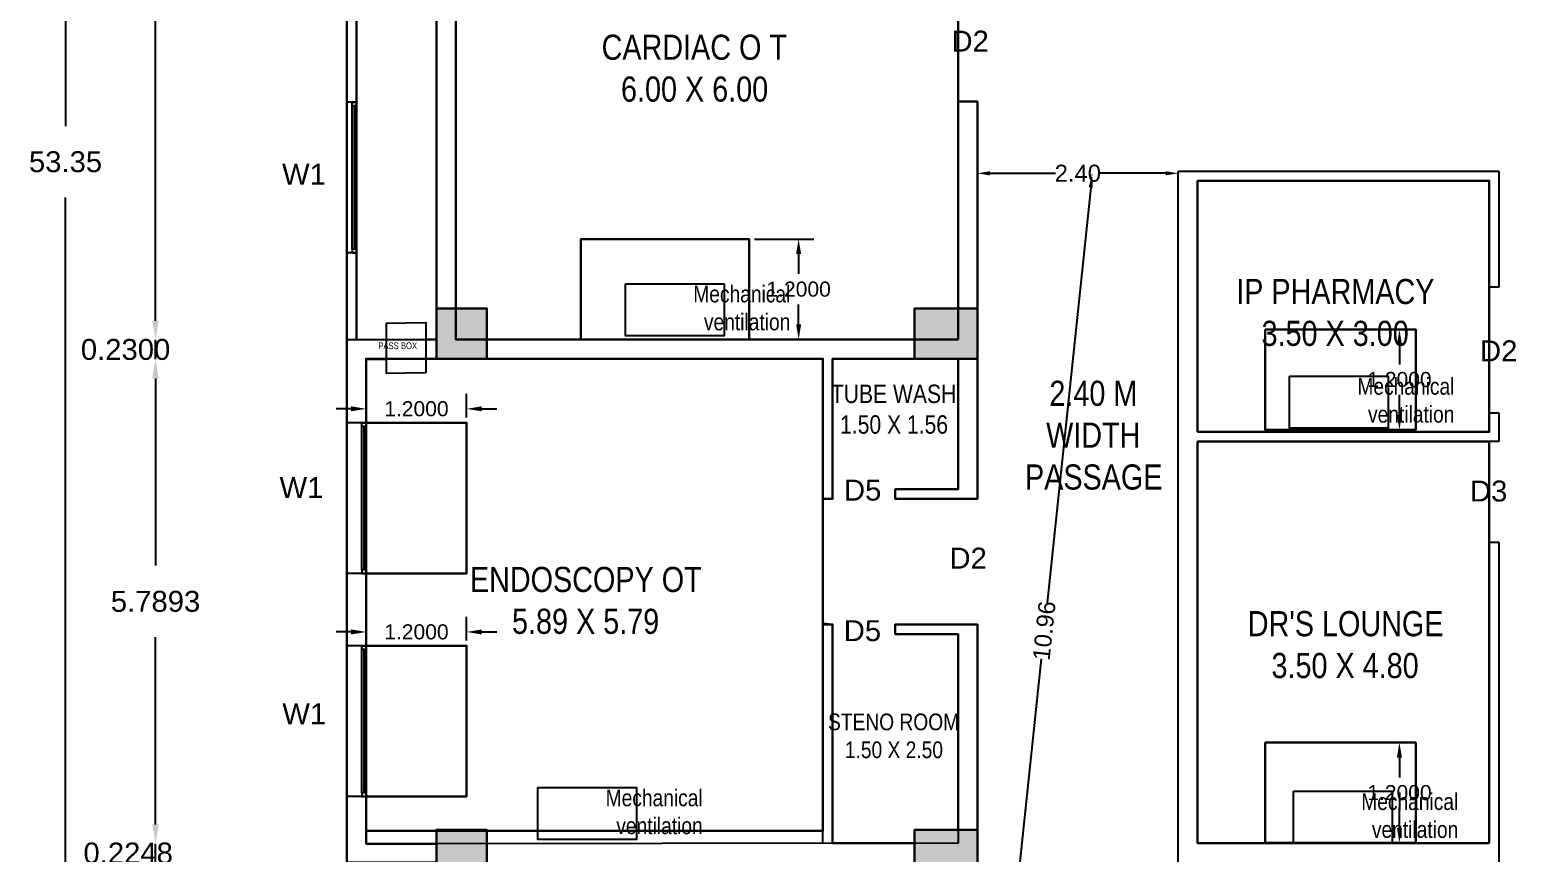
# Model space of a CAD drawing. Header units: metres. Extents: x -38 to 401, y 28 to 287.
# Drawn here: x 205.95 to 223.78, y 114.96 to 124.8 of the extents above; entities that cross this region are included whole.
import ezdxf

# ---------------------------------------------------------------- set-up
doc = ezdxf.new("R2010")
doc.units = ezdxf.units.M
doc.layers.add('BLK_1_COVERED_AREA', color=140, linetype='Continuous', plot=False)
for name, color, linetype in [('BLK_1_FLR_3_AC_ROOM_3', 117, 'Continuous'), ('BLK_1_FLR_3_AC_ROOM_4', 117, 'Continuous'), ('BLK_1_FLR_3_AC_ROOM_8', 117, 'Continuous'), ('BLK_1_FLR_3_AC_ROOM_9', 117, 'Continuous'), ('BLK_1_FLR_3_ACROOM_3_LIGHT_VENTILATION_1', 117, 'Continuous'), ('BLK_1_FLR_3_ACROOM_4_LIGHT_VENTILATION_1', 117, 'Continuous'), ('BLK_1_FLR_3_ACROOM_4_LIGHT_VENTILATION_2', 117, 'Continuous'), ('BLK_1_FLR_3_ACROOM_8_LIGHT_VENTILATION_1', 117, 'Continuous'), ('BLK_1_FLR_3_ACROOM_9_LIGHT_VENTILATION_1', 117, 'Continuous'), ('BLK_1_FLR_3_CARPET_AREA', 10, 'Continuous'), ('DIST_EXIT', 7, 'Continuous'), ('UBEAM', 1, 'Continuous'), ('UHATCH', 8, 'Continuous')]:
    doc.layers.add(name, color=color, linetype=linetype)
for name, color, linetype, lineweight in [('BLK_1_FLR_3_BLT_UP_AREA', 4, 'Continuous', 30), ('BLK_1_FLR_3_EXIT_WIDTH_STAIR', 4, 'Continuous', 30), ('BLK_1_LVL_3_BLDG_FOOT_PRINT', 4, 'Continuous', 30), ('UCOLUMN', 6, 'Continuous', 30)]:
    doc.layers.add(name, color=color, linetype=linetype, lineweight=lineweight)
doc.styles.get("Standard").update_dxf_attribs({"font": 'arial.ttf'})
doc.dimstyles.get("Standard").update_dxf_attribs({"dimtxt": 0.18, "dimasz": 0.18, "dimexe": 0.18, "dimexo": 0.0625, "dimgap": 0.09, "dimtad": 0, "dimtih": 1, "dimtoh": 1, "dimdec": 4, "dimzin": 0, "dimdsep": 46, "dimtxsty": 'Standard', "dimcen": 0.09, "dimadec": 0, "dimazin": 0, "dimtfac": 1, "dimtdec": 4, "dimtofl": 0, "dimtmove": 0, "dimatfit": 3, "dimfxl": 0, "dimtolj": 1, "dimtzin": 0, "dimarcsym": 0})
doc.dimstyles.new('STANDARD$0', dxfattribs={"dimtxt": 7, "dimasz": 3, "dimexe": 3, "dimexo": 1, "dimgap": 1.5, "dimtad": 1, "dimdec": 1, "dimzin": 1, "dimdsep": 46, "dimlunit": 4, "dimtxsty": 'Standard', "dimblk": 'OBLIQUE', "dimcen": 0.09375, "dimdle": 1, "dimclrd": 8, "dimclre": 8, "dimclrt": 7, "dimadec": 1, "dimazin": 0, "dimtfac": 1, "dimtdec": 1, "dimtix": 1, "dimtmove": 2, "dimatfit": 3, "dimldrblk": 'ARCHTICK', "dimfxl": 0, "dimfrac": 2, "dimtolj": 1, "dimtzin": 0, "dimarcsym": 0})

# ---------------------------------------------------------------- blocks, each defined once
blk = doc.blocks.new('600X600')
at = {"layer": 'UHATCH', "linetype": 'Continuous'}
h = blk.add_hatch(color=256, dxfattribs=at)
h.dxf.hatch_style = 1
h.paths.add_polyline_path([(600, 600), (0, 600), (0, 0), (600, 0)])
at = {"layer": 'UCOLUMN', "linetype": 'Continuous'}
blk.add_lwpolyline([(0, 0), (600, 0), (600, 600), (0, 600)], close=True, dxfattribs=at)
blk = doc.blocks.new('750 x 750')
blk.add_blockref('600X600', (0, 75))
blk = doc.blocks.new('600X750')
at = {"layer": 'UHATCH', "linetype": 'Continuous'}
h = blk.add_hatch(color=256, dxfattribs=at)
h.dxf.hatch_style = 1
h.paths.add_polyline_path([(0, 600), (-750, 600), (-750, 0), (0, 0)])
at = {"layer": 'UCOLUMN', "linetype": 'Continuous'}
blk.add_lwpolyline([(0, 0), (-750, 0), (-750, 600), (0, 600)], close=True, dxfattribs=at)
blk = doc.blocks.new('ASDFSDFSDFDFD')
at = {"layer": 'UBEAM', "linetype": 'Continuous'}
for p in [(-21550, 9155), (-21550, 2927)]:
    blk.add_blockref('750 x 750', p, dxfattribs=at)
at = {"layer": 'UBEAM', "xscale": -1}
for p in [(-15840, 9230), (-15840, 3002)]:
    blk.add_blockref('600X750', p, dxfattribs=at)
blk = doc.blocks.new('*D57')
at = {"color": 0, "lineweight": -2}
for p, q in [((207.45, 115.308), (207.45, 115.538)), ((207.45, 114.853), (207.45, 115.078)), ((207.45, 114.623), (207.45, 114.393))]:
    blk.add_line(p, q, dxfattribs=at)
at = {"color": 0}
for points in [[(207.411, 115.308), (207.488, 115.308), (207.45, 115.078)], [(207.411, 114.623), (207.488, 114.623), (207.45, 114.853)]]:
    blk.add_solid(points, dxfattribs=at)
at = {"layer": 'Defpoints', "color": 0}
for p in [(207.45, 115.078), (209.966, 115.078), (209.736, 114.853)]:
    blk.add_point(p, dxfattribs=at)
at = {"color": 0, "lineweight": 25, "insert": (207.123, 114.965), "char_height": 0.25, "attachment_point": 5}
blk.add_mtext('\\A1;0.2248', dxfattribs=at)
blk = doc.blocks.new('*D571')
at = {"color": 0, "lineweight": -2}
for p, q in [((207.45, 120.637), (207.45, 118.4)), ((207.45, 115.308), (207.45, 117.545))]:
    blk.add_line(p, q, dxfattribs=at)
at = {"color": 0}
for points in [[(207.411, 120.637), (207.488, 120.637), (207.45, 120.867)], [(207.411, 115.308), (207.488, 115.308), (207.45, 115.078)]]:
    blk.add_solid(points, dxfattribs=at)
at = {"layer": 'Defpoints', "color": 0}
for p in [(207.45, 120.867), (209.966, 120.867), (209.966, 115.078)]:
    blk.add_point(p, dxfattribs=at)
at = {"color": 0, "lineweight": 25, "insert": (207.45, 117.972), "char_height": 0.25, "attachment_point": 5}
blk.add_mtext('\\A1;5.7893', dxfattribs=at)
blk = doc.blocks.new('*D572')
at = {"color": 0, "lineweight": -2}
for p, q in [((207.45, 121.327), (207.45, 121.557)), ((207.45, 120.867), (207.45, 121.097)), ((207.45, 120.637), (207.45, 120.407))]:
    blk.add_line(p, q, dxfattribs=at)
at = {"color": 0}
for points in [[(207.411, 121.327), (207.488, 121.327), (207.45, 121.097)], [(207.411, 120.637), (207.488, 120.637), (207.45, 120.867)]]:
    blk.add_solid(points, dxfattribs=at)
at = {"layer": 'Defpoints', "color": 0}
for p in [(207.45, 121.097), (209.736, 121.097), (209.966, 120.867)]:
    blk.add_point(p, dxfattribs=at)
at = {"color": 0, "lineweight": 25, "insert": (207.092, 120.982), "char_height": 0.25, "attachment_point": 5}
blk.add_mtext('\\A1;0.2300', dxfattribs=at)
blk = doc.blocks.new('*D573')
at = {"color": 0, "lineweight": -2}
for p, q in [((207.45, 139.697), (207.45, 130.94)), ((207.45, 121.327), (207.45, 130.084))]:
    blk.add_line(p, q, dxfattribs=at)
at = {"color": 0}
for points in [[(207.411, 139.697), (207.488, 139.697), (207.45, 139.927)], [(207.411, 121.327), (207.488, 121.327), (207.45, 121.097)]]:
    blk.add_solid(points, dxfattribs=at)
at = {"layer": 'Defpoints', "color": 0}
for p in [(207.45, 139.927), (209.736, 139.927), (209.736, 121.097)]:
    blk.add_point(p, dxfattribs=at)
at = {"color": 0, "lineweight": 25, "insert": (207.45, 130.512), "char_height": 0.25, "attachment_point": 5}
blk.add_mtext('\\A1;18.8300', dxfattribs=at)
blk = doc.blocks.new('*D579')
at = {"color": 0, "lineweight": -2}
for p, q in [((206.375, 149.667), (206.375, 123.653)), ((206.375, 96.783), (206.375, 122.797))]:
    blk.add_line(p, q, dxfattribs=at)
at = {"color": 0}
for points in [[(206.337, 149.667), (206.413, 149.667), (206.375, 149.897)], [(206.337, 96.783), (206.413, 96.783), (206.375, 96.553)]]:
    blk.add_solid(points, dxfattribs=at)
at = {"layer": 'Defpoints', "color": 0}
for p in [(206.375, 149.897), (210.793, 149.897), (210.806, 96.553)]:
    blk.add_point(p, dxfattribs=at)
at = {"color": 0, "lineweight": 25, "insert": (206.375, 123.225), "char_height": 0.25, "attachment_point": 5}
blk.add_mtext('\\A1;53.35', dxfattribs=at)
blk = doc.blocks.new('*D830')
at = {"layer": 'BLK_1_FLR_3_EXIT_WIDTH_STAIR', "color": 0, "lineweight": -2}
for p, q in [((217.266, 123.113), (217.266, 123.088)), ((217.418, 123.088), (218.198, 123.088)), ((219.513, 123.088), (218.733, 123.088)), ((219.666, 123.113), (219.666, 123.088))]:
    blk.add_line(p, q, dxfattribs=at)
at = {"layer": 'BLK_1_FLR_3_EXIT_WIDTH_STAIR', "color": 0}
for points in [[(217.418, 123.113), (217.418, 123.063), (217.266, 123.088)], [(219.513, 123.113), (219.513, 123.063), (219.666, 123.088)]]:
    blk.add_solid(points, dxfattribs=at)
at = {"layer": 'Defpoints', "color": 0}
for p in [(217.266, 123.113), (217.266, 123.088), (219.666, 123.113)]:
    blk.add_point(p, dxfattribs=at)
at = {"layer": 'BLK_1_FLR_3_EXIT_WIDTH_STAIR', "color": 0, "lineweight": 30, "insert": (218.466, 123.088), "char_height": 0.2032, "attachment_point": 5}
blk.add_mtext('\\A1;2.40', dxfattribs=at)
blk = doc.blocks.new('*D831')
at = {"layer": 'Defpoints', "color": 0}
for p in [(218.633, 123.07), (218.636, 123.07), (217.491, 112.175)]:
    blk.add_point(p, dxfattribs=at)
at = {"layer": 'DIST_EXIT', "color": 0, "lineweight": -2}
for p, q in [((218.633, 123.07), (218.636, 123.07)), ((218.62, 122.918), (218.1, 117.956)), ((217.51, 112.326), (218.03, 117.288)), ((217.491, 112.175), (217.495, 112.174))]:
    blk.add_line(p, q, dxfattribs=at)
at = {"layer": 'DIST_EXIT', "color": 0}
for points in [[(218.595, 122.921), (218.645, 122.915), (218.636, 123.07)], [(217.485, 112.329), (217.536, 112.323), (217.495, 112.174)]]:
    blk.add_solid(points, dxfattribs=at)
at = {"layer": 'DIST_EXIT', "color": 0, "lineweight": 30, "insert": (218.065, 117.622), "char_height": 0.2032, "attachment_point": 5, "rotation": 84.0199}
blk.add_mtext('\\A1;10.96', dxfattribs=at)
blk = doc.blocks.new('*D966')
at = {"layer": 'BLK_1_FLR_3_ACROOM_3_LIGHT_VENTILATION_1', "color": 0, "lineweight": -2}
for p, q in [((214.602, 122.303), (215.311, 122.303)), ((215.131, 122.123), (215.131, 121.885)), ((215.131, 121.283), (215.131, 121.521)), ((214.602, 121.103), (215.311, 121.103))]:
    blk.add_line(p, q, dxfattribs=at)
at = {"layer": 'BLK_1_FLR_3_ACROOM_3_LIGHT_VENTILATION_1', "color": 0}
for points in [[(215.101, 122.123), (215.161, 122.123), (215.131, 122.303)], [(215.101, 121.283), (215.161, 121.283), (215.131, 121.103)]]:
    blk.add_solid(points, dxfattribs=at)
at = {"layer": 'Defpoints', "color": 0}
for p in [(214.539, 122.303), (214.539, 121.103), (215.131, 121.103)]:
    blk.add_point(p, dxfattribs=at)
at = {"layer": 'BLK_1_FLR_3_ACROOM_3_LIGHT_VENTILATION_1', "color": 0, "lineweight": 30, "insert": (215.131, 121.703), "char_height": 0.18, "attachment_point": 5}
blk.add_mtext('\\A1;1.2000', dxfattribs=at)
blk = doc.blocks.new('*D967')
at = {"layer": 'BLK_1_FLR_3_ACROOM_4_LIGHT_VENTILATION_1', "color": 0, "lineweight": -2}
for p, q in [((209.966, 120.17), (209.966, 120.454)), ((211.166, 120.17), (211.166, 120.454)), ((209.786, 120.274), (209.606, 120.274)), ((211.346, 120.274), (211.526, 120.274))]:
    blk.add_line(p, q, dxfattribs=at)
at = {"layer": 'BLK_1_FLR_3_ACROOM_4_LIGHT_VENTILATION_1', "color": 0}
for points in [[(209.786, 120.304), (209.786, 120.244), (209.966, 120.274)], [(211.346, 120.304), (211.346, 120.244), (211.166, 120.274)]]:
    blk.add_solid(points, dxfattribs=at)
at = {"layer": 'Defpoints', "color": 0}
for p in [(209.966, 120.274), (209.966, 120.107), (211.166, 120.107)]:
    blk.add_point(p, dxfattribs=at)
at = {"layer": 'BLK_1_FLR_3_ACROOM_4_LIGHT_VENTILATION_1', "color": 0, "lineweight": 30, "insert": (210.566, 120.274), "char_height": 0.18, "attachment_point": 5}
blk.add_mtext('\\A1;1.2000', dxfattribs=at)
blk = doc.blocks.new('*D968')
at = {"layer": 'BLK_1_FLR_3_ACROOM_4_LIGHT_VENTILATION_2', "color": 0, "lineweight": -2}
for p, q in [((209.966, 117.505), (209.966, 117.788)), ((211.166, 117.505), (211.166, 117.788)), ((209.786, 117.608), (209.606, 117.608)), ((211.346, 117.608), (211.526, 117.608))]:
    blk.add_line(p, q, dxfattribs=at)
at = {"layer": 'BLK_1_FLR_3_ACROOM_4_LIGHT_VENTILATION_2', "color": 0}
for points in [[(209.786, 117.638), (209.786, 117.578), (209.966, 117.608)], [(211.346, 117.638), (211.346, 117.578), (211.166, 117.608)]]:
    blk.add_solid(points, dxfattribs=at)
at = {"layer": 'Defpoints', "color": 0}
for p in [(209.966, 117.608), (209.966, 117.442), (211.166, 117.442)]:
    blk.add_point(p, dxfattribs=at)
at = {"layer": 'BLK_1_FLR_3_ACROOM_4_LIGHT_VENTILATION_2', "color": 0, "lineweight": 30, "insert": (210.566, 117.608), "char_height": 0.18, "attachment_point": 5}
blk.add_mtext('\\A1;1.2000', dxfattribs=at)
blk = doc.blocks.new('*D976')
at = {"layer": 'BLK_1_FLR_3_ACROOM_9_LIGHT_VENTILATION_1', "color": 0, "lineweight": -2}
for p, q in [((222.44, 121.223), (222.127, 121.223)), ((222.307, 121.043), (222.307, 120.805)), ((222.307, 120.203), (222.307, 120.441)), ((222.44, 120.023), (222.127, 120.023))]:
    blk.add_line(p, q, dxfattribs=at)
at = {"layer": 'BLK_1_FLR_3_ACROOM_9_LIGHT_VENTILATION_1', "color": 0}
for points in [[(222.277, 121.043), (222.337, 121.043), (222.307, 121.223)], [(222.277, 120.203), (222.337, 120.203), (222.307, 120.023)]]:
    blk.add_solid(points, dxfattribs=at)
at = {"layer": 'Defpoints', "color": 0}
for p in [(222.503, 121.223), (222.307, 120.023), (222.503, 120.023)]:
    blk.add_point(p, dxfattribs=at)
at = {"layer": 'BLK_1_FLR_3_ACROOM_9_LIGHT_VENTILATION_1', "color": 0, "lineweight": 30, "insert": (222.307, 120.623), "char_height": 0.18, "attachment_point": 5}
blk.add_mtext('\\A1;1.2000', dxfattribs=at)
blk = doc.blocks.new('*D977')
at = {"layer": 'BLK_1_FLR_3_ACROOM_8_LIGHT_VENTILATION_1', "color": 0, "lineweight": -2}
for p, q in [((222.44, 116.287), (222.127, 116.287)), ((222.307, 116.107), (222.307, 115.869)), ((222.307, 115.267), (222.307, 115.505)), ((222.44, 115.087), (222.127, 115.087))]:
    blk.add_line(p, q, dxfattribs=at)
at = {"layer": 'BLK_1_FLR_3_ACROOM_8_LIGHT_VENTILATION_1', "color": 0}
for points in [[(222.277, 116.107), (222.337, 116.107), (222.307, 116.287)], [(222.277, 115.267), (222.337, 115.267), (222.307, 115.087)]]:
    blk.add_solid(points, dxfattribs=at)
at = {"layer": 'Defpoints', "color": 0}
for p in [(222.503, 116.287), (222.307, 115.087), (222.503, 115.087)]:
    blk.add_point(p, dxfattribs=at)
at = {"layer": 'BLK_1_FLR_3_ACROOM_8_LIGHT_VENTILATION_1', "color": 0, "lineweight": 30, "insert": (222.307, 115.687), "char_height": 0.18, "attachment_point": 5}
blk.add_mtext('\\A1;1.2000', dxfattribs=at)

msp = doc.modelspace()

# ---------------------------------------------------------------- linework, layer by layer
at = {"color": 7, "lineweight": 25}
for p, q in [((210.80571, 126.08293), (210.80571, 121.10293)), ((211.03571, 121.10293), (211.03571, 126.08293)), ((209.73558, 123.93704), (209.73558, 124.80204)), ((209.85058, 123.93704), (209.85058, 124.80204)), ((209.85057, 123.93704), (209.73558, 123.93704)), ((209.73558, 123.93704), (209.73558, 122.13704)), ((209.79947, 122.17963), (209.79946, 123.92098)), ((209.8215, 123.89445), (209.82151, 122.17963)), ((209.83002, 123.89445), (209.83002, 122.17963)), ((209.85057, 123.92098), (209.85058, 122.17963)), ((217.26571, 123.94543), (217.03571, 123.94543)), ((217.03571, 123.94543), (217.03571, 121.10293)), ((217.26571, 119.19793), (217.26571, 123.94543)), ((219.66571, 123.11343), (223.49571, 123.11343)), ((219.66571, 112.52293), (219.66571, 123.11343)), ((223.49571, 123.11343), (223.49571, 121.7269)), ((223.38071, 122.99843), (219.89571, 122.99843)), ((219.89571, 122.99843), (219.89571, 119.9989)), ((223.38071, 121.7269), (223.38071, 122.99843)), ((209.73558, 120.10704), (209.73558, 122.13704)), ((209.85058, 122.13704), (209.73558, 122.13704)), ((209.85058, 121.09704), (209.85058, 122.13704)), ((223.49571, 121.7269), (223.38071, 121.7269)), ((210.20915, 121.09704), (209.73558, 121.09704)), ((210.80571, 121.10293), (210.67929, 121.10293)), ((217.03571, 121.10293), (211.03571, 121.10293)), ((209.96558, 120.86704), (210.20915, 120.86704)), ((209.96558, 120.10704), (209.96558, 120.86704)), ((210.67929, 120.87293), (215.42071, 120.87293)), ((215.42071, 119.19793), (215.42071, 120.87293)), ((215.53571, 120.87293), (217.03571, 120.87293)), ((215.53571, 119.19793), (215.53571, 120.87293)), ((217.03571, 119.31293), (217.03571, 120.87293)), ((223.38071, 119.9989), (223.38071, 120.2269)), ((223.38071, 120.2269), (223.49571, 120.2269)), ((223.49571, 120.2269), (223.49571, 119.88265)), ((209.96558, 120.10704), (209.73558, 120.10704)), ((209.73558, 120.10704), (209.73558, 118.30704)), ((209.91447, 118.34963), (209.91446, 120.09098)), ((209.9365, 120.06445), (209.93651, 118.34963)), ((209.94502, 120.06445), (209.94502, 118.34963)), ((209.96557, 120.09098), (209.96558, 118.34963)), ((219.89571, 119.9989), (223.38071, 119.9989)), ((223.49571, 119.88265), (219.89571, 119.88265)), ((219.89571, 119.88265), (219.89571, 115.08293)), ((215.42071, 119.19793), (215.53571, 119.19793)), ((216.28571, 119.31293), (217.03571, 119.31293)), ((216.28571, 119.19793), (216.28571, 119.31293)), ((216.28571, 119.19793), (217.03571, 119.19793)), ((217.26571, 119.19793), (217.03571, 119.19793)), ((223.38071, 115.08293), (223.38071, 118.68265)), ((223.38071, 118.68265), (223.49571, 118.68265)), ((223.49571, 118.68265), (223.49571, 113.65295)), ((209.73558, 117.44204), (209.73558, 118.30704)), ((209.96558, 118.30704), (209.73558, 118.30704)), ((209.96558, 117.44204), (209.96558, 118.30704)), ((215.42071, 115.08293), (215.42071, 117.69793)), ((215.42071, 117.69793), (215.53571, 117.69793)), ((215.53571, 115.08293), (215.53571, 117.69793)), ((217.03571, 117.69793), (216.28571, 117.69793)), ((216.28571, 117.58293), (216.28571, 117.69793)), ((217.03571, 117.58293), (216.28571, 117.58293)), ((217.26571, 117.69793), (217.03571, 117.69793)), ((217.03571, 117.58293), (217.03571, 115.08293)), ((217.26571, 115.08293), (217.26571, 117.69793)), ((209.73558, 117.44204), (209.73558, 115.64204)), ((209.96558, 117.44204), (209.73558, 117.44204)), ((209.91447, 115.68463), (209.91446, 117.42598)), ((209.9365, 117.39945), (209.93651, 115.68463)), ((209.94502, 117.39945), (209.94502, 115.68463)), ((209.96557, 117.42598), (209.96558, 115.68463)), ((209.73558, 114.84704), (209.73558, 115.64204)), ((209.96558, 115.64204), (209.73558, 115.64204)), ((209.96558, 115.07704), (209.96558, 115.64204)), ((217.03571, 115.08293), (209.96558, 115.07704)), ((219.89571, 115.08293), (223.38071, 115.08293))]:
    msp.add_line(p, q, dxfattribs=at)
for points in [[(209.85057, 123.89445), (209.79946, 123.89445), (209.79946, 123.93704), (209.85057, 123.93704)], [(209.85058, 122.17963), (209.79947, 122.17963), (209.79947, 122.13704), (209.85058, 122.13704)], [(213.06177, 121.76846), (214.2412, 121.76846), (214.2412, 121.14704), (213.06177, 121.14704)], [(210.67929, 120.70369), (210.20915, 120.69779), (210.20915, 121.29779), (210.67929, 121.30369)], [(220.99363, 120.66533), (222.17306, 120.66533), (222.17306, 120.04391), (220.99363, 120.04391)], [(209.96557, 120.06445), (209.91446, 120.06445), (209.91446, 120.10704), (209.96557, 120.10704)], [(209.96558, 118.34963), (209.91447, 118.34963), (209.91447, 118.30704), (209.96558, 118.30704)], [(209.96557, 117.39945), (209.91446, 117.39945), (209.91446, 117.44204), (209.96557, 117.44204)], [(209.96558, 115.68463), (209.91447, 115.68463), (209.91447, 115.64204), (209.96558, 115.64204)], [(212.01499, 115.74831), (213.19442, 115.74831), (213.19442, 115.12689), (212.01499, 115.12689)], [(221.03987, 115.70359), (222.2193, 115.70359), (222.2193, 115.08217), (221.03987, 115.08217)]]:
    msp.add_lwpolyline(points, close=True, dxfattribs=at)
at = {"layer": 'BLK_1_COVERED_AREA', "color": 140, "lineweight": 30}
msp.add_lwpolyline([(210.80571, 96.55304), (210.80571, 114.85374), (209.73558, 114.85304), (209.73558, 149.89714), (233.85571, 149.90304), (233.85571, 124.83662), (232.35571, 124.83662), (232.35571, 96.55304)], close=True, dxfattribs=at)
at = {"layer": 'BLK_1_FLR_3_AC_ROOM_3', "color": 2, "lineweight": 30}
msp.add_lwpolyline([(217.03571, 121.10293), (211.03571, 121.10293), (211.03571, 127.10293), (217.03571, 127.10293)], close=True, dxfattribs=at)
at = {"layer": 'BLK_1_FLR_3_AC_ROOM_4', "color": 2, "lineweight": 30}
msp.add_lwpolyline([(215.42071, 115.2311), (209.96558, 115.2311), (209.96558, 120.87293), (215.42071, 120.87293)], close=True, dxfattribs=at)
at = {"layer": 'BLK_1_FLR_3_AC_ROOM_8', "color": 2, "lineweight": 30}
msp.add_lwpolyline([(223.38071, 115.08293), (219.89571, 115.08293), (219.89571, 119.88265), (223.38071, 119.88265)], close=True, dxfattribs=at)
at = {"layer": 'BLK_1_FLR_3_AC_ROOM_9', "color": 2, "lineweight": 30}
msp.add_lwpolyline([(219.89571, 119.9989), (223.38071, 119.9989), (223.38071, 122.99843), (219.89571, 122.99843)], close=True, dxfattribs=at)
at = {"layer": 'BLK_1_FLR_3_ACROOM_3_LIGHT_VENTILATION_1', "color": 2, "lineweight": 30}
msp.add_lwpolyline([(214.53918, 121.10293), (212.52974, 121.10293), (212.52974, 122.30293), (214.53918, 122.30293)], close=True, dxfattribs=at)
at = {"layer": 'BLK_1_FLR_3_ACROOM_4_LIGHT_VENTILATION_1', "color": 2, "lineweight": 30}
msp.add_lwpolyline([(209.96558, 118.30704), (209.96558, 120.10704), (211.16558, 120.10704), (211.16558, 118.30704)], close=True, dxfattribs=at)
at = {"layer": 'BLK_1_FLR_3_ACROOM_4_LIGHT_VENTILATION_2', "color": 2, "lineweight": 30}
msp.add_lwpolyline([(209.96558, 115.64238), (209.96558, 117.44238), (211.16558, 117.44238), (211.16558, 115.64238)], close=True, dxfattribs=at)
at = {"layer": 'BLK_1_FLR_3_ACROOM_8_LIGHT_VENTILATION_1', "color": 2, "lineweight": 30}
msp.add_lwpolyline([(220.70263, 116.28677), (222.50263, 116.28677), (222.50263, 115.08677), (220.70263, 115.08677)], close=True, dxfattribs=at)
at = {"layer": 'BLK_1_FLR_3_ACROOM_9_LIGHT_VENTILATION_1', "color": 2, "lineweight": 30}
msp.add_lwpolyline([(220.70263, 121.22295), (222.50263, 121.22295), (222.50263, 120.02295), (220.70263, 120.02295)], close=True, dxfattribs=at)
at = {"layer": 'BLK_1_FLR_3_BLT_UP_AREA', "color": 12, "lineweight": 30}
msp.add_lwpolyline([(210.80571, 96.5524), (210.80571, 114.85363), (209.73558, 114.85293), (209.73558, 149.89808), (233.85571, 149.90398), (233.85571, 124.83651), (232.35588, 124.83651), (232.35588, 96.5524)], close=True, dxfattribs=at)
at = {"layer": 'BLK_1_FLR_3_CARPET_AREA', "color": 15, "linetype": 'Continuous', "lineweight": 30}
for points in [[(210.80571, 138.66293), (210.80571, 121.10293), (209.85058, 121.09704), (209.85058, 139.92704)], [(217.26571, 113.12293), (217.26571, 117.69793), (216.28571, 117.69793), (216.28571, 117.58293), (217.03571, 117.58293), (217.03571, 115.24543), (216.51571, 115.24543), (216.51571, 115.0825), (215.53571, 115.0825), (215.53571, 117.69793), (215.42071, 117.70714), (215.42071, 115.2311), (210.80571, 115.2311), (210.80571, 115.07774), (209.96558, 115.07778), (209.96558, 120.87293), (215.42071, 120.87293), (215.42071, 119.19793), (215.53571, 119.19793), (215.53571, 120.87293), (217.03571, 120.87293), (217.03571, 119.31293), (216.28571, 119.31293), (216.28571, 119.19793), (217.26571, 119.19793), (217.26571, 123.94543), (217.03571, 123.94543), (217.03571, 121.47293), (216.51571, 121.47293), (216.51571, 121.10293), (211.40571, 121.10293), (211.40571, 121.47293), (211.03571, 121.47293), (211.03571, 127.10293)]]:
    msp.add_lwpolyline(points, dxfattribs=at)
at = {"layer": 'BLK_1_LVL_3_BLDG_FOOT_PRINT', "color": 1}
msp.add_lwpolyline([(210.8057, 96.55293), (210.8057, 114.85363), (209.73557, 114.85293), (209.73557, 149.89704), (233.8557, 149.90293), (233.85571, 124.83651), (232.35571, 124.83651), (232.3557, 96.55293)], close=True, dxfattribs=at)

# ---------------------------------------------------------------- block references
at = {"color": 7, "lineweight": 25, "xscale": 0.001, "yscale": 0.001, "zscale": 0.001}
msp.add_blockref('ASDFSDFSDFDFD', (232.35571, 111.64293), dxfattribs=at)
msp.add_blockref('ASDFSDFSDFDFD', (232.35571, 111.64293), dxfattribs=at)

# ---------------------------------------------------------------- texts
at = {"color": 7, "lineweight": 25}
for s, insert, char_height, width, attachment_point in [('{\\fArial Narrow|b0|i0|c0|p34;\\W8.30733;   \\W1;CARDIAC O T\\P\\W9.11461;   \\W1;6.00 X 6.00}', (210.39668, 124.74448), 0.3, 6.9552799, 1), ('{\\fArial Narrow|b0|i0|c0|p34;\\W8.06286;   \\W1;IP PHARMACY\\P\\W9.11711;   \\W1;3.50 X 3.00}', (218.04664, 121.82566), 0.3, 6.9552799, 1), ('{\\fArial Narrow|b0|i0|c0|p34;Mechanical\\Pventilation}', (215.03181, 121.20932), 0.2, 2.774038, 9), ('{\\fArial Narrow|b0|i0|c0|p34;\\W5.55769;  \\W1;PASS BOX}', (209.82739, 120.98617), 0.08, 1.0224706, 7), ('{\\fArial Narrow|b0|i0|c0|p34;\\W5.2504;  \\W1;2.40 M\\P\\W5.04858;  \\W1;WIDTH\\P{\\W7.453694; }PASSAGE}', (217.12258, 120.60949), 0.3, 3.0224593, 1), ('{\\fArial Narrow|b0|i0|c0|p34;Mechanical\\Pventilation}', (222.96367, 120.10618), 0.2, 2.774038, 9), ('{\\fArial Narrow|b0|i0|c0|p34;\\W5.53564;  \\W1;TUBE WASH\\P\\W6.3215;  \\W1;1.50 X 1.56}', (214.74044, 119.97374), 0.22, 3.0224593, 7), ('{\\fArial Narrow|b0|i0|c0|p34;\\W1.50295; \\W1;ENDOSCOPY OT \\P{\\W6.767399; }5.89 X 5.79}', (211.06123, 117.58081), 0.3, 3.0224593, 7), ("{\\fArial Narrow|b0|i0|c0|p34;\\W8.1296;   \\W1;DR'S LOUNGE\\P\\W9.11711;   \\W1;3.50 X 4.80}", (218.1654, 117.05246), 0.3, 6.9552799, 7), ('{\\fArial Narrow|b0|i0|c0|p34;\\W5.82421;  \\W1;STENO ROOM \\P\\W7.4013;  \\W1;1.50 X 2.50}', (214.74044, 116.09702), 0.2, 3.0224593, 7), ('{\\fArial Narrow|b0|i0|c0|p34;Mechanical\\Pventilation}', (213.98503, 115.18916), 0.2, 2.774038, 9), ('{\\fArial Narrow|b0|i0|c0|p34;Mechanical\\Pventilation}', (223.00991, 115.14445), 0.2, 2.774038, 9)]:
    msp.add_mtext(s, dxfattribs=dict(at, insert=insert, char_height=char_height, width=width, attachment_point=attachment_point))
at = {"color": 7, "lineweight": 25, "char_height": 0.25, "attachment_point": 1}
for s, insert in [('D2', (216.95675, 124.79263)), ('W1', (208.96109, 123.20173)), ('D2', (223.26975, 121.09163)), ('W1', (208.93109, 119.45773)), ('D5', (215.67275, 119.42763)), ('D3', (223.14975, 119.41663)), ('D2', (216.93275, 118.61463)), ('D5', (215.66991, 117.74833)), ('W1', (208.96409, 116.75473))]:
    msp.add_mtext_dynamic_manual_height_columns(s, width=331.5310086, gutter_width=1000, heights=[0], dxfattribs=dict(at, insert=insert))

# ---------------------------------------------------------------- dimensions: what is measured, and where the dimension line sits
at = {"lineweight": 25}
dim = msp.add_linear_dim(base=(206.37491, 149.89729), p1=(210.80571, 96.55293), p2=(210.79267, 149.89729), angle=90, text='53.35', dimstyle='Standard', override={"dimscale": 1, "dimtxt": 0.25, "dimasz": 0.23, "dimgap": 0.3, "dimpost": '\\X', "dimse1": 1, "dimse2": 1, "dimfxl": 25.4}, dxfattribs=at)
dim.commit()
dim.dimension.update_dxf_attribs({"geometry": '*D579', "text_midpoint": (206.37491, 123.22511)})
for base, p1, p2, picture, middle in [((207.44974, 139.92704), (209.73558, 121.09704), (209.73558, 139.92704), '*D573', (207.44974, 130.51204)), ((207.44974, 120.86704), (209.96558, 115.07778), (209.96558, 120.86704), '*D571', (207.44974, 117.97241))]:
    dim = msp.add_linear_dim(base=base, p1=p1, p2=p2, angle=90, dimstyle='Standard', override={"dimscale": 1, "dimtxt": 0.25, "dimasz": 0.23, "dimgap": 0.3, "dimpost": '\\X', "dimse1": 1, "dimse2": 1, "dimtmove": 1, "dimfxl": 25.4}, dxfattribs=at)
    dim.commit()
    dim.dimension.update_dxf_attribs({"geometry": picture, "text_midpoint": middle})
for base, p1, p2, picture, middle in [((207.44974, 121.09704), (209.96558, 120.86704), (209.73558, 121.09704), '*D572', (207.09233, 120.98204)), ((207.449735, 115.077779), (209.73558, 114.852933), (209.96558, 115.077779), '*D57', (207.123311, 114.965356))]:
    dim = msp.add_linear_dim(base=base, p1=p1, p2=p2, angle=90, dimstyle='Standard', override={"dimscale": 1, "dimtxt": 0.25, "dimasz": 0.23, "dimgap": 0.3, "dimpost": '\\X', "dimse1": 1, "dimse2": 1, "dimtmove": 1, "dimfxl": 25.4}, dxfattribs=at)
    dim.commit()
    dim.dimension.update_dxf_attribs({"geometry": picture, "text_midpoint": middle, "dimtype": 128})
at = {"layer": 'BLK_1_FLR_3_ACROOM_3_LIGHT_VENTILATION_1', "color": 232, "lineweight": 30}
dim = msp.add_linear_dim(base=(215.13099, 121.10293), p1=(214.53918, 122.30293), p2=(214.53918, 121.10293), angle=90, dimstyle='STANDARD$0', override={"dimtxt": 0.18, "dimasz": 0.18, "dimexe": 0.18, "dimexo": 0.0625, "dimgap": 0.09, "dimtad": 0, "dimtih": 1, "dimtoh": 1, "dimdec": 4, "dimzin": 0, "dimlunit": 2, "dimpost": '', "dimcen": 0.09, "dimdle": 0, "dimclrd": 0, "dimclre": 0, "dimclrt": 0, "dimadec": 0, "dimtdec": 4, "dimtix": 0, "dimtofl": 0, "dimtmove": 0, "dimfrac": 0}, dxfattribs=at)
dim.commit()
dim.dimension.update_dxf_attribs({"geometry": '*D966', "text_midpoint": (215.13099, 121.70293)})
at = {"layer": 'BLK_1_FLR_3_ACROOM_4_LIGHT_VENTILATION_1', "color": 232, "lineweight": 30}
dim = msp.add_linear_dim(base=(209.96558, 120.27404), p1=(211.16558, 120.10704), p2=(209.96558, 120.10704), dimstyle='STANDARD$0', override={"dimtxt": 0.18, "dimasz": 0.18, "dimexe": 0.18, "dimexo": 0.0625, "dimgap": 0.09, "dimtad": 0, "dimtih": 1, "dimtoh": 1, "dimdec": 4, "dimzin": 0, "dimlunit": 2, "dimpost": '', "dimcen": 0.09, "dimdle": 0, "dimclrd": 0, "dimclre": 0, "dimclrt": 0, "dimadec": 0, "dimtdec": 4, "dimtix": 0, "dimtofl": 0, "dimtmove": 0, "dimfrac": 0}, dxfattribs=at)
dim.commit()
dim.dimension.update_dxf_attribs({"geometry": '*D967', "text_midpoint": (210.56558, 120.27404)})
at = {"layer": 'BLK_1_FLR_3_ACROOM_4_LIGHT_VENTILATION_2', "color": 232, "lineweight": 30}
dim = msp.add_linear_dim(base=(209.96558, 117.60824), p1=(211.16558, 117.44238), p2=(209.96558, 117.44238), dimstyle='STANDARD$0', override={"dimtxt": 0.18, "dimasz": 0.18, "dimexe": 0.18, "dimexo": 0.0625, "dimgap": 0.09, "dimtad": 0, "dimtih": 1, "dimtoh": 1, "dimdec": 4, "dimzin": 0, "dimlunit": 2, "dimpost": '', "dimcen": 0.09, "dimdle": 0, "dimclrd": 0, "dimclre": 0, "dimclrt": 0, "dimadec": 0, "dimtdec": 4, "dimtix": 0, "dimtofl": 0, "dimtmove": 0, "dimfrac": 0}, dxfattribs=at)
dim.commit()
dim.dimension.update_dxf_attribs({"geometry": '*D968', "text_midpoint": (210.56558, 117.60824)})
at = {"layer": 'BLK_1_FLR_3_ACROOM_8_LIGHT_VENTILATION_1', "color": 232, "lineweight": 30}
dim = msp.add_linear_dim(base=(222.30728, 115.08677), p1=(222.50263, 116.28677), p2=(222.50263, 115.08677), angle=90, dimstyle='STANDARD$0', override={"dimtxt": 0.18, "dimasz": 0.18, "dimexe": 0.18, "dimexo": 0.0625, "dimgap": 0.09, "dimtad": 0, "dimtih": 1, "dimtoh": 1, "dimdec": 4, "dimzin": 0, "dimlunit": 2, "dimpost": '', "dimcen": 0.09, "dimdle": 0, "dimclrd": 0, "dimclre": 0, "dimclrt": 0, "dimadec": 0, "dimtdec": 4, "dimtix": 0, "dimtofl": 0, "dimtmove": 0, "dimfrac": 0}, dxfattribs=at)
dim.commit()
dim.dimension.update_dxf_attribs({"geometry": '*D977', "text_midpoint": (222.30728, 115.68677)})
at = {"layer": 'BLK_1_FLR_3_ACROOM_9_LIGHT_VENTILATION_1', "color": 232, "lineweight": 30}
dim = msp.add_linear_dim(base=(222.30728, 120.02295), p1=(222.50263, 121.22295), p2=(222.50263, 120.02295), angle=90, dimstyle='STANDARD$0', override={"dimtxt": 0.18, "dimasz": 0.18, "dimexe": 0.18, "dimexo": 0.0625, "dimgap": 0.09, "dimtad": 0, "dimtih": 1, "dimtoh": 1, "dimdec": 4, "dimzin": 0, "dimlunit": 2, "dimpost": '', "dimcen": 0.09, "dimdle": 0, "dimclrd": 0, "dimclre": 0, "dimclrt": 0, "dimadec": 0, "dimtdec": 4, "dimtix": 0, "dimtofl": 0, "dimtmove": 0, "dimfrac": 0}, dxfattribs=at)
dim.commit()
dim.dimension.update_dxf_attribs({"geometry": '*D976', "text_midpoint": (222.30728, 120.62295)})
at = {"layer": 'BLK_1_FLR_3_EXIT_WIDTH_STAIR', "color": 1, "lineweight": 30}
dim = msp.add_aligned_dim(p1=(219.66571, 123.11343), p2=(217.26571, 123.11343), distance=0.02541, dimstyle='STANDARD$0', override={"dimscale": 0.001, "dimtxt": 203.2, "dimasz": 152.5, "dimexe": 0, "dimexo": 0, "dimgap": 2.286, "dimtad": 0, "dimtoh": 1, "dimdec": 2, "dimzin": 0, "dimlunit": 2, "dimpost": '', "dimcen": 2.286, "dimdle": 0, "dimclrd": 0, "dimclre": 0, "dimclrt": 0, "dimadec": 0, "dimtdec": 2, "dimtix": 0, "dimtofl": 0, "dimtmove": 0, "dimfxl": 89.5, "dimfxlon": 1, "dimfrac": 0}, dxfattribs=at)
dim.commit()
dim.dimension.update_dxf_attribs({"geometry": '*D830', "text_midpoint": (218.46571, 123.08802)})
at = {"layer": 'DIST_EXIT', "color": 7, "lineweight": 30}
dim = msp.add_aligned_dim(p1=(217.49122, 112.17472), p2=(218.63254, 123.07012), distance=-0.00337, dimstyle='STANDARD$0', override={"dimscale": 0.001, "dimtxt": 203.2, "dimasz": 152.5, "dimexe": 0, "dimexo": 0, "dimgap": 2.286, "dimtad": 0, "dimtoh": 1, "dimdec": 2, "dimzin": 0, "dimlunit": 2, "dimpost": '', "dimcen": 2.286, "dimdle": 0, "dimclrd": 0, "dimclre": 0, "dimclrt": 0, "dimadec": 0, "dimtdec": 2, "dimtix": 0, "dimtofl": 0, "dimtmove": 0, "dimfxl": 89.5, "dimfxlon": 1, "dimfrac": 0}, dxfattribs=at)
dim.commit()
dim.dimension.update_dxf_attribs({"geometry": '*D831', "text_midpoint": (218.06523, 117.62207)})

doc.saveas('drawing.dxf')
